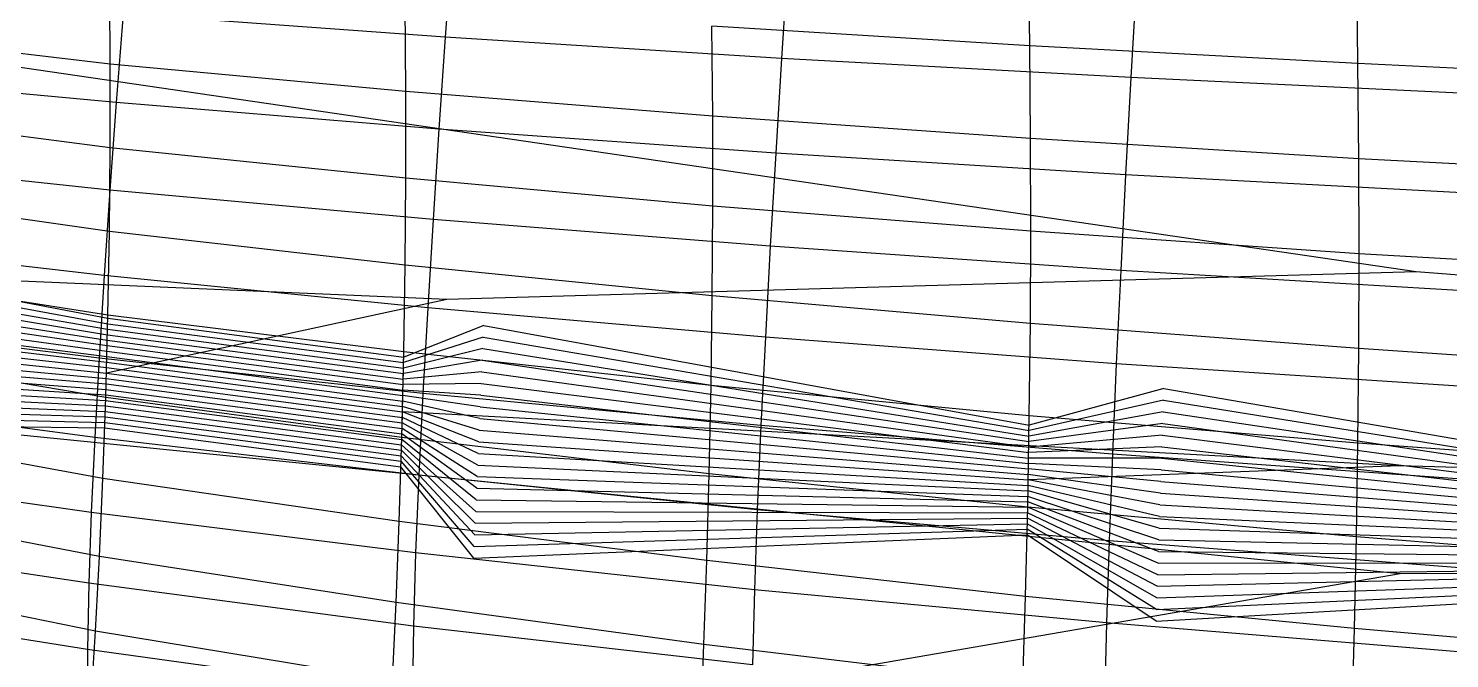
# Model space of a CAD drawing. Extents: x -483 to 483, y 0 to 271.
# Drawn here: x -348.9 to -245.2, y 74.4 to 120.4 of the extents above; entities that cross this region are included whole.
import ezdxf

# ---------------------------------------------------------------- set-up
doc = ezdxf.new("R2010")
doc.units = 0

msp = doc.modelspace()

# ---------------------------------------------------------------- linework, layer by layer
at = {"layer": 'default', "color": 5, "linetype": 'CONTINUOUS'}
for p, q in [((-317.962, 126.548, 48.637), (-318.449, 119.771, 47.722)), ((-293.466, 125.205, 35.532), (-293.914, 118.223, 34.579)), ((-268.018, 123.993, 23.616), (-268.422, 116.825, 22.627)), ((-341.957, 121.479, 61.955), (-342.45, 114.995, 61.133)), ((-318.449, 119.771, 47.722), (-341.957, 121.479, 61.955)), ((-318.449, 119.771, 47.722), (-318.907, 113.067, 46.86)), ((-293.914, 118.223, 34.579), (-318.449, 119.771, 47.722)), ((-293.914, 118.223, 34.579), (-294.335, 111.316, 33.681)), ((-268.422, 116.825, 22.627), (-293.914, 118.223, 34.579)), ((-342.45, 114.995, 61.133), (-364.81, 117.101, 76.356)), ((-268.422, 116.825, 22.627), (-268.803, 109.734, 21.697)), ((-242.056, 115.576, 11.947), (-268.422, 116.825, 22.627)), ((-342.45, 114.995, 61.133), (-342.913, 108.613, 60.36)), ((-318.907, 113.067, 46.86), (-342.45, 114.995, 61.133)), ((-318.907, 113.067, 46.86), (-319.338, 106.467, 46.052)), ((-294.335, 111.316, 33.681), (-318.907, 113.067, 46.86)), ((-294.335, 111.316, 33.681), (-294.73, 104.518, 32.839)), ((-268.803, 109.734, 21.697), (-294.335, 111.316, 33.681)), ((-342.913, 108.613, 60.36), (-365.298, 110.955, 75.622)), ((-268.803, 109.734, 21.697), (-269.16, 102.755, 20.825)), ((-242.393, 108.32, 10.988), (-268.803, 109.734, 21.697)), ((-342.913, 108.613, 60.36), (-343.336, 102.377, 59.654)), ((-319.338, 106.467, 46.052), (-342.913, 108.613, 60.36)), ((-319.338, 106.467, 46.052), (-319.732, 100.019, 45.312)), ((-294.73, 104.518, 32.839), (-319.338, 106.467, 46.052)), ((-343.336, 102.377, 59.654), (-365.745, 104.949, 74.949)), ((-294.73, 104.518, 32.839), (-295.091, 97.874, 32.07)), ((-269.16, 102.755, 20.825), (-294.73, 104.518, 32.839)), ((-269.16, 102.755, 20.825), (-269.485, 95.936, 20.03)), ((-242.709, 101.178, 10.089), (-269.16, 102.755, 20.825)), ((-343.336, 102.377, 59.654), (-343.711, 96.338, 59.027)), ((-319.732, 100.019, 45.312), (-343.336, 102.377, 59.654)), ((-319.732, 100.019, 45.312), (-320.08, 93.773, 44.658)), ((-295.091, 97.874, 32.07), (-319.732, 100.019, 45.312)), ((-343.711, 96.338, 59.027), (-366.142, 99.133, 74.351)), ((-315.637, 98.739, 53.003), (-321.477, 96.417, 96.149)), ((-315.674, 97.89, 52.934), (-321.486, 96.018, 96.133)), ((-295.091, 97.874, 32.07), (-295.41, 91.441, 31.391)), ((-269.485, 95.936, 20.03), (-295.091, 97.874, 32.07)), ((-315.71, 97.041, 52.866), (-321.495, 95.618, 96.118)), ((-343.711, 96.338, 59.027), (-344.028, 90.556, 58.498)), ((-320.08, 93.773, 44.658), (-343.711, 96.338, 59.027)), ((-315.747, 96.191, 52.797), (-321.505, 95.218, 96.102)), ((-269.485, 95.936, 20.03), (-269.772, 89.331, 19.328)), ((-242.997, 94.199, 9.27), (-269.485, 95.936, 20.03)), ((-315.819, 94.493, 52.661), (-321.524, 94.418, 96.071)), ((-315.783, 95.342, 52.729), (-321.514, 94.818, 96.086)), ((-344.028, 90.556, 58.498), (-366.479, 93.565, 73.845)), ((-315.892, 92.795, 52.524), (-321.542, 93.619, 96.039)), ((-315.856, 93.644, 52.592), (-321.533, 94.019, 96.055)), ((-320.08, 93.773, 44.658), (-320.374, 87.796, 44.106)), ((-295.41, 91.441, 31.391), (-320.08, 93.773, 44.658)), ((-266.014, 94.134, 28.515), (-275.843, 91.459, 73.086)), ((-316.002, 90.247, 52.318), (-321.571, 92.42, 95.992)), ((-315.965, 91.097, 52.387), (-321.561, 92.819, 96.008)), ((-315.929, 91.946, 52.455), (-321.552, 93.219, 96.024)), ((-266.07, 92.435, 28.377), (-275.857, 90.66, 73.056)), ((-266.042, 93.284, 28.446), (-275.85, 91.059, 73.071)), ((-316.074, 88.549, 52.181), (-321.589, 91.62, 95.961)), ((-316.038, 89.398, 52.25), (-321.58, 92.02, 95.977)), ((-295.41, 91.441, 31.391), (-295.678, 85.283, 30.819)), ((-269.772, 89.331, 19.328), (-295.41, 91.441, 31.391)), ((-266.099, 91.585, 28.308), (-275.864, 90.26, 73.041)), ((-344.028, 90.556, 58.498), (-344.283, 85.076, 58.073)), ((-320.374, 87.796, 44.106), (-344.028, 90.556, 58.498)), ((-316.184, 86.002, 51.976), (-321.619, 90.421, 95.912)), ((-316.147, 86.851, 52.045), (-321.608, 90.82, 95.929)), ((-316.111, 87.7, 52.113), (-321.599, 91.22, 95.945)), ((-266.127, 90.736, 28.239), (-275.871, 89.86, 73.026)), ((-316.293, 83.454, 51.771), (-321.656, 89.222, 95.85)), ((-316.257, 84.303, 51.839), (-321.643, 89.621, 95.871)), ((-316.22, 85.153, 51.908), (-321.631, 90.021, 95.891)), ((-266.155, 89.887, 28.17), (-275.878, 89.46, 73.011)), ((-269.772, 89.331, 19.328), (-270.014, 83.01, 18.738)), ((-243.25, 87.441, 8.549), (-269.772, 89.331, 19.328)), ((-344.283, 85.076, 58.073), (-366.749, 88.287, 73.438)), ((-316.366, 81.756, 51.634), (-321.681, 88.422, 95.808)), ((-316.33, 82.605, 51.702), (-321.668, 88.822, 95.829)), ((-266.24, 87.338, 27.963), (-275.899, 88.26, 72.966)), ((-266.211, 88.188, 28.032), (-275.892, 88.66, 72.981)), ((-266.183, 89.037, 28.101), (-275.885, 89.06, 72.996)), ((-320.374, 87.796, 44.106), (-320.608, 82.129, 43.665)), ((-295.678, 85.283, 30.819), (-320.374, 87.796, 44.106)), ((-266.296, 85.64, 27.825), (-275.913, 87.461, 72.936)), ((-266.268, 86.489, 27.894), (-275.906, 87.861, 72.951)), ((-266.381, 83.091, 27.618), (-275.934, 86.261, 72.891)), ((-266.353, 83.941, 27.687), (-275.927, 86.661, 72.906)), ((-266.324, 84.79, 27.756), (-275.92, 87.061, 72.921)), ((-344.283, 85.076, 58.073), (-344.461, 79.92, 57.775)), ((-320.608, 82.129, 43.665), (-344.283, 85.076, 58.073)), ((-295.678, 85.283, 30.819), (-295.892, 79.446, 30.364)), ((-270.014, 83.01, 18.738), (-295.678, 85.283, 30.819)), ((-266.465, 80.543, 27.411), (-275.958, 85.062, 72.84)), ((-266.437, 81.392, 27.48), (-275.949, 85.461, 72.86)), ((-266.409, 82.242, 27.549), (-275.942, 85.861, 72.876)), ((-266.522, 78.844, 27.273), (-275.977, 84.262, 72.799)), ((-266.494, 79.694, 27.342), (-275.968, 84.662, 72.82)), ((-344.461, 79.92, 57.775), (-366.941, 83.321, 73.149)), ((-266.578, 77.145, 27.135), (-275.997, 83.462, 72.758)), ((-266.55, 77.995, 27.204), (-275.987, 83.862, 72.779)), ((-270.014, 83.01, 18.738), (-270.205, 77.019, 18.271)), ((-243.463, 80.973, 7.944), (-270.014, 83.01, 18.738)), ((-320.608, 82.129, 43.665), (-320.771, 76.798, 43.359)), ((-295.892, 79.446, 30.364), (-320.608, 82.129, 43.665)), ((-344.461, 79.92, 57.775), (-344.556, 75.094, 57.617)), ((-320.771, 76.798, 43.359), (-344.461, 79.92, 57.775)), ((-295.892, 79.446, 30.364), (-296.039, 73.956, 30.05)), ((-270.205, 77.019, 18.271), (-295.892, 79.446, 30.364)), ((-344.556, 75.094, 57.617), (-367.045, 78.671, 72.992)), ((-320.771, 76.798, 43.359), (-320.856, 71.808, 43.2)), ((-296.039, 73.956, 30.05), (-320.771, 76.798, 43.359)), ((-270.205, 77.019, 18.271), (-270.336, 71.383, 17.951)), ((-243.631, 74.843, 7.466), (-270.205, 77.019, 18.271)), ((-344.556, 75.094, 57.617), (-344.558, 70.598, 57.614)), ((-320.856, 71.808, 43.2), (-344.556, 75.094, 57.617))]:
    msp.add_line(p, q, dxfattribs=at)
at = {"layer": 'default', "color": 3, "linetype": 'CONTINUOUS'}
for p, q in [((-275.796, 119.139, 73.185), (-275.894, 125.94, 72.977)), ((-251.85, 117.845, 63.135), (-251.944, 124.824, 62.906)), ((-342.889, 117.798, 109.35), (-342.935, 123.922, 109.281)), ((-321.322, 115.816, 96.407), (-321.374, 122.172, 96.321)), ((-298.933, 114.008, 84.379), (-298.989, 120.579, 84.275)), ((-275.796, 119.139, 73.185), (-298.989, 120.579, 84.275)), ((-342.889, 117.798, 109.35), (-363.487, 120.247, 122.995)), ((-275.739, 112.373, 73.308), (-275.796, 119.139, 73.185)), ((-251.85, 117.845, 63.135), (-275.796, 119.139, 73.185)), ((-342.894, 111.687, 109.343), (-342.889, 117.798, 109.35)), ((-321.322, 115.816, 96.407), (-342.889, 117.798, 109.35)), ((-251.793, 110.9, 63.276), (-251.85, 117.845, 63.135)), ((-227.213, 116.692, 54.19), (-251.85, 117.845, 63.135)), ((-321.319, 109.473, 96.413), (-321.322, 115.816, 96.407)), ((-298.933, 114.008, 84.379), (-321.322, 115.816, 96.407)), ((-342.894, 111.687, 109.343), (-363.501, 114.401, 122.977)), ((-298.923, 107.45, 84.398), (-298.933, 114.008, 84.379)), ((-275.739, 112.373, 73.308), (-298.933, 114.008, 84.379)), ((-275.724, 105.619, 73.34), (-275.739, 112.373, 73.308)), ((-251.793, 110.9, 63.276), (-275.739, 112.373, 73.308)), ((-342.953, 105.58, 109.254), (-342.894, 111.687, 109.343)), ((-321.319, 109.473, 96.413), (-342.894, 111.687, 109.343)), ((-251.774, 103.969, 63.321), (-251.793, 110.9, 63.276)), ((-227.158, 109.587, 54.348), (-251.793, 110.9, 63.276)), ((-321.368, 103.133, 96.33), (-321.319, 109.473, 96.413)), ((-298.923, 107.45, 84.398), (-321.319, 109.473, 96.413)), ((-342.953, 105.58, 109.254), (-363.571, 108.559, 122.881)), ((-298.963, 100.896, 84.323), (-298.923, 107.45, 84.398)), ((-275.724, 105.619, 73.34), (-298.923, 107.45, 84.398)), ((-343.064, 99.492, 109.087), (-342.953, 105.58, 109.254)), ((-321.368, 103.133, 96.33), (-342.953, 105.58, 109.254)), ((-275.755, 98.869, 73.272), (-275.724, 105.619, 73.34)), ((-251.774, 103.969, 63.321), (-275.724, 105.619, 73.34)), ((-251.799, 97.041, 63.261), (-251.774, 103.969, 63.321)), ((-227.137, 102.496, 54.406), (-251.774, 103.969, 63.321)), ((-343.064, 99.492, 109.087), (-363.695, 102.736, 122.715)), ((-321.467, 96.812, 96.164), (-321.368, 103.133, 96.33)), ((-298.963, 100.896, 84.323), (-321.368, 103.133, 96.33)), ((-299.05, 94.362, 84.159), (-298.963, 100.896, 84.323)), ((-275.755, 98.869, 73.272), (-298.963, 100.896, 84.323)), ((-343.224, 93.469, 108.846), (-343.064, 99.492, 109.087)), ((-321.467, 96.812, 96.164), (-343.064, 99.492, 109.087)), ((-275.831, 92.139, 73.112), (-275.755, 98.869, 73.272)), ((-251.799, 97.041, 63.261), (-275.755, 98.869, 73.272)), ((-343.224, 93.469, 108.846), (-363.869, 96.975, 122.48)), ((-321.614, 90.56, 95.919), (-321.467, 96.812, 96.164)), ((-299.05, 94.362, 84.159), (-321.467, 96.812, 96.164)), ((-251.863, 90.133, 63.104), (-251.799, 97.041, 63.261)), ((-227.155, 95.408, 54.355), (-251.799, 97.041, 63.261)), ((-343.429, 87.572, 108.537), (-343.224, 93.469, 108.846)), ((-321.614, 90.56, 95.919), (-343.224, 93.469, 108.846)), ((-299.182, 87.897, 83.911), (-299.05, 94.362, 84.159)), ((-275.831, 92.139, 73.112), (-299.05, 94.362, 84.159)), ((-343.429, 87.572, 108.537), (-364.09, 91.335, 122.184)), ((-275.948, 85.48, 72.861), (-275.831, 92.139, 73.112)), ((-251.863, 90.133, 63.104), (-275.831, 92.139, 73.112)), ((-321.804, 84.437, 95.602), (-321.614, 90.56, 95.919)), ((-299.182, 87.897, 83.911), (-321.614, 90.56, 95.919)), ((-251.966, 83.299, 62.853), (-251.863, 90.133, 63.104)), ((-227.209, 88.34, 54.202), (-251.863, 90.133, 63.104)), ((-343.679, 81.864, 108.161), (-343.429, 87.572, 108.537)), ((-321.804, 84.437, 95.602), (-343.429, 87.572, 108.537)), ((-299.356, 81.567, 83.585), (-299.182, 87.897, 83.911)), ((-275.948, 85.48, 72.861), (-299.182, 87.897, 83.911)), ((-343.679, 81.864, 108.161), (-364.356, 85.877, 121.826)), ((-276.104, 78.96, 72.529), (-275.948, 85.48, 72.861)), ((-251.966, 83.299, 62.853), (-275.948, 85.48, 72.861)), ((-322.038, 78.512, 95.212), (-321.804, 84.437, 95.602)), ((-299.356, 81.567, 83.585), (-321.804, 84.437, 95.602)), ((-252.104, 76.606, 62.516), (-251.966, 83.299, 62.853)), ((-227.297, 81.348, 53.95), (-251.966, 83.299, 62.853)), ((-343.968, 76.415, 107.726), (-343.679, 81.864, 108.161)), ((-322.038, 78.512, 95.212), (-343.679, 81.864, 108.161)), ((-299.57, 75.44, 83.182), (-299.356, 81.567, 83.585)), ((-276.104, 78.96, 72.529), (-299.356, 81.567, 83.585)), ((-343.968, 76.415, 107.726), (-364.663, 80.665, 121.413)), ((-276.298, 72.649, 72.115), (-276.104, 78.96, 72.529)), ((-252.104, 76.606, 62.516), (-276.104, 78.96, 72.529)), ((-322.31, 72.854, 94.758), (-322.038, 78.512, 95.212)), ((-299.57, 75.44, 83.182), (-322.038, 78.512, 95.212)), ((-344.294, 71.301, 107.236), (-343.968, 76.415, 107.726)), ((-322.31, 72.854, 94.758), (-343.968, 76.415, 107.726)), ((-252.277, 70.129, 62.092), (-252.104, 76.606, 62.516)), ((-227.417, 74.5, 53.609), (-252.104, 76.606, 62.516)), ((-299.821, 69.59, 82.711), (-299.57, 75.44, 83.182)), ((-276.298, 72.649, 72.115), (-299.57, 75.44, 83.182))]:
    msp.add_line(p, q, dxfattribs=at)
at = {"layer": 'default', "color": 8, "linetype": 'CONTINUOUS'}
for p, q in [((-247.599, 102.647, 384.412), (-365.858, 119.963, 256.583)), ((-318.343, 100.625, 224.361), (-383.187, 103.426, 136.921)), ((-247.599, 102.647, 384.412), (-318.343, 100.625, 224.361)), ((-39.297, 86.163, 704.197), (-247.599, 102.647, 384.412)), ((-318.343, 100.625, 224.361), (-343.177, 95.26, 108.917)), ((-248.822, 88.484, 174.283), (-321.571, 92.42, 95.992)), ((-248.822, 88.484, 174.283), (-275.913, 87.461, 72.936)), ((-163.815, 86.005, 327.23), (-248.822, 88.484, 174.283))]:
    msp.add_line(p, q, dxfattribs=at)
at = {"layer": 'default', "color": 1, "linetype": 'CONTINUOUS'}
for p, q in [((-382.495, 106.04, 97.42), (-343.081, 98.858, 109.061)), ((-382.451, 106.788, 97.479), (-343.07, 99.258, 109.078)), ((-382.539, 105.291, 97.361), (-343.092, 98.458, 109.045)), ((-382.627, 103.793, 97.242), (-343.113, 97.659, 109.013)), ((-382.583, 104.542, 97.301), (-343.102, 98.058, 109.029)), ((-382.671, 103.045, 97.183), (-343.123, 97.259, 108.997)), ((-382.715, 102.296, 97.123), (-343.134, 96.859, 108.981)), ((-382.803, 100.799, 97.005), (-343.155, 96.06, 108.949)), ((-382.759, 101.547, 97.064), (-343.145, 96.46, 108.965)), ((-382.847, 100.05, 96.945), (-343.166, 95.66, 108.933)), ((-382.935, 98.552, 96.827), (-343.187, 94.861, 108.901)), ((-382.891, 99.301, 96.886), (-343.177, 95.26, 108.917)), ((-315.637, 98.739, 53.003), (-275.843, 91.459, 73.086)), ((-382.98, 97.804, 96.767), (-343.198, 94.461, 108.885)), ((-315.674, 97.89, 52.934), (-275.85, 91.059, 73.071)), ((-383.024, 97.055, 96.708), (-343.208, 94.061, 108.869)), ((-315.71, 97.041, 52.866), (-275.857, 90.66, 73.056)), ((-383.112, 95.557, 96.589), (-343.231, 93.262, 108.835)), ((-383.068, 96.306, 96.649), (-343.219, 93.661, 108.853)), ((-315.747, 96.191, 52.797), (-275.864, 90.26, 73.041)), ((-383.156, 94.809, 96.53), (-343.245, 92.862, 108.814)), ((-315.819, 94.493, 52.661), (-275.878, 89.46, 73.011)), ((-315.783, 95.342, 52.729), (-275.871, 89.86, 73.026)), ((-383.2, 94.06, 96.471), (-343.259, 92.462, 108.793)), ((-315.856, 93.644, 52.592), (-275.885, 89.06, 72.996)), ((-266.014, 94.134, 28.515), (-227.221, 87.427, 54.169)), ((-383.288, 92.563, 96.352), (-343.287, 91.663, 108.751)), ((-383.244, 93.311, 96.412), (-343.273, 92.063, 108.772)), ((-248.77, 80.611, 379.938), (-368.618, 92.647, 252.987)), ((-315.892, 92.795, 52.524), (-275.892, 88.66, 72.981)), ((-266.07, 92.435, 28.377), (-227.231, 86.627, 54.14)), ((-266.042, 93.284, 28.446), (-227.226, 87.027, 54.155)), ((-383.332, 91.814, 96.293), (-343.301, 91.263, 108.73)), ((-315.929, 91.946, 52.455), (-275.899, 88.26, 72.966)), ((-266.099, 91.585, 28.308), (-227.236, 86.227, 54.126)), ((-316.002, 90.247, 52.318), (-275.913, 87.461, 72.936)), ((-315.965, 91.097, 52.387), (-275.906, 87.861, 72.951)), ((-266.127, 90.736, 28.239), (-227.241, 85.827, 54.111)), ((-316.038, 89.398, 52.25), (-275.92, 87.061, 72.921)), ((-266.155, 89.887, 28.17), (-227.246, 85.427, 54.097)), ((-316.074, 88.549, 52.181), (-275.927, 86.661, 72.906)), ((-266.211, 88.188, 28.032), (-227.256, 84.627, 54.068)), ((-266.183, 89.037, 28.101), (-227.251, 85.027, 54.083)), ((-316.111, 87.7, 52.113), (-275.934, 86.261, 72.891)), ((-266.24, 87.338, 27.963), (-227.261, 84.227, 54.054)), ((-316.147, 86.851, 52.045), (-275.942, 85.861, 72.876)), ((-266.268, 86.489, 27.894), (-227.266, 83.827, 54.04)), ((-316.22, 85.153, 51.908), (-275.958, 85.062, 72.84)), ((-316.184, 86.002, 51.976), (-275.949, 85.461, 72.86)), ((-266.296, 85.64, 27.825), (-227.271, 83.428, 54.025)), ((-316.293, 83.454, 51.771), (-275.977, 84.262, 72.799)), ((-316.257, 84.303, 51.839), (-275.968, 84.662, 72.82)), ((-266.324, 84.79, 27.756), (-227.276, 83.028, 54.011)), ((-316.366, 81.756, 51.634), (-275.997, 83.462, 72.758)), ((-316.33, 82.605, 51.702), (-275.987, 83.862, 72.779)), ((-266.381, 83.091, 27.618), (-227.286, 82.228, 53.982)), ((-266.353, 83.941, 27.687), (-227.281, 82.628, 53.996)), ((-266.409, 82.242, 27.549), (-227.291, 81.828, 53.968)), ((-266.465, 80.543, 27.411), (-227.303, 81.028, 53.935)), ((-266.437, 81.392, 27.48), (-227.296, 81.428, 53.953)), ((-34.955, 81.644, 702.507), (-248.77, 80.611, 379.938)), ((-248.77, 80.611, 379.938), (-320.355, 68.271, 220.726)), ((-266.522, 78.844, 27.273), (-227.317, 80.228, 53.895)), ((-266.494, 79.694, 27.342), (-227.31, 80.628, 53.915)), ((-266.578, 77.145, 27.135), (-227.331, 79.429, 53.855)), ((-266.55, 77.995, 27.204), (-227.324, 79.828, 53.875))]:
    msp.add_line(p, q, dxfattribs=at)
at = {"layer": 'default', "color": 2, "linetype": 'CONTINUOUS'}
for p, q in [((-343.081, 98.858, 109.061), (-321.486, 96.018, 96.133)), ((-343.081, 98.858, 109.061), (-343.07, 98.858, 109.078)), ((-343.07, 99.258, 109.078), (-321.477, 96.417, 96.149)), ((-343.113, 97.659, 109.013), (-321.514, 94.818, 96.086)), ((-343.113, 97.659, 109.013), (-343.102, 97.659, 109.029)), ((-343.102, 98.058, 109.029), (-321.505, 95.218, 96.102)), ((-343.102, 98.058, 109.029), (-343.092, 98.058, 109.045)), ((-343.092, 98.458, 109.045), (-321.495, 95.618, 96.118)), ((-343.092, 98.458, 109.045), (-343.081, 98.458, 109.061)), ((-343.145, 96.46, 108.965), (-321.542, 93.619, 96.039)), ((-343.145, 96.46, 108.965), (-343.134, 96.46, 108.981)), ((-343.134, 96.859, 108.981), (-321.533, 94.019, 96.055)), ((-343.134, 96.859, 108.981), (-343.123, 96.859, 108.997)), ((-343.123, 97.259, 108.997), (-321.524, 94.418, 96.071)), ((-343.123, 97.259, 108.997), (-343.113, 97.259, 109.013)), ((-343.166, 95.66, 108.933), (-321.561, 92.819, 96.008)), ((-343.166, 95.66, 108.933), (-343.155, 95.66, 108.949)), ((-343.155, 96.06, 108.949), (-321.552, 93.219, 96.024)), ((-343.155, 96.06, 108.949), (-343.145, 96.06, 108.965)), ((-321.505, 95.218, 96.102), (-321.495, 95.618, 96.118)), ((-321.495, 95.618, 96.118), (-321.486, 96.018, 96.133)), ((-321.486, 96.018, 96.133), (-321.477, 96.417, 96.149)), ((-343.198, 94.461, 108.885), (-321.589, 91.62, 95.961)), ((-343.198, 94.461, 108.885), (-343.187, 94.461, 108.901)), ((-343.187, 94.861, 108.901), (-321.58, 92.02, 95.977)), ((-343.187, 94.861, 108.901), (-343.177, 94.861, 108.917)), ((-343.177, 95.26, 108.917), (-321.571, 92.42, 95.992)), ((-343.177, 95.26, 108.917), (-343.166, 95.26, 108.933)), ((-321.533, 94.019, 96.055), (-321.524, 94.418, 96.071)), ((-321.524, 94.418, 96.071), (-321.514, 94.818, 96.086)), ((-321.514, 94.818, 96.086), (-321.505, 95.218, 96.102)), ((-343.219, 93.661, 108.853), (-321.608, 90.82, 95.929)), ((-343.219, 93.661, 108.853), (-343.208, 93.661, 108.869)), ((-343.208, 94.061, 108.869), (-321.599, 91.22, 95.945)), ((-343.208, 94.061, 108.869), (-343.198, 94.061, 108.885)), ((-321.552, 93.219, 96.024), (-321.542, 93.619, 96.039)), ((-321.542, 93.619, 96.039), (-321.533, 94.019, 96.055)), ((-343.259, 92.462, 108.793), (-321.643, 89.621, 95.871)), ((-343.259, 92.462, 108.793), (-343.245, 92.462, 108.814)), ((-343.245, 92.862, 108.814), (-321.631, 90.021, 95.891)), ((-343.245, 92.862, 108.814), (-343.231, 92.862, 108.835)), ((-343.231, 93.262, 108.835), (-321.619, 90.421, 95.912)), ((-343.231, 93.262, 108.835), (-343.219, 93.262, 108.853)), ((-321.58, 92.02, 95.977), (-321.571, 92.42, 95.992)), ((-321.571, 92.42, 95.992), (-321.561, 92.819, 96.008)), ((-321.561, 92.819, 96.008), (-321.552, 93.219, 96.024)), ((-343.301, 91.263, 108.73), (-321.681, 88.422, 95.808)), ((-343.301, 91.263, 108.73), (-343.287, 91.263, 108.751)), ((-343.287, 91.663, 108.751), (-321.668, 88.822, 95.829)), ((-343.287, 91.663, 108.751), (-343.273, 91.663, 108.772)), ((-343.273, 92.063, 108.772), (-321.656, 89.222, 95.85)), ((-343.273, 92.063, 108.772), (-343.259, 92.063, 108.793)), ((-321.599, 91.22, 95.945), (-321.589, 91.62, 95.961)), ((-321.589, 91.62, 95.961), (-321.58, 92.02, 95.977)), ((-321.631, 90.021, 95.891), (-321.619, 90.421, 95.912)), ((-321.619, 90.421, 95.912), (-321.608, 90.82, 95.929)), ((-321.608, 90.82, 95.929), (-321.599, 91.22, 95.945)), ((-321.668, 88.822, 95.829), (-321.656, 89.222, 95.85)), ((-321.656, 89.222, 95.85), (-321.643, 89.621, 95.871)), ((-321.643, 89.621, 95.871), (-321.631, 90.021, 95.891)), ((-321.681, 88.422, 95.808), (-321.668, 88.822, 95.829))]:
    msp.add_line(p, q, dxfattribs=at)

doc.saveas('drawing.dxf')
